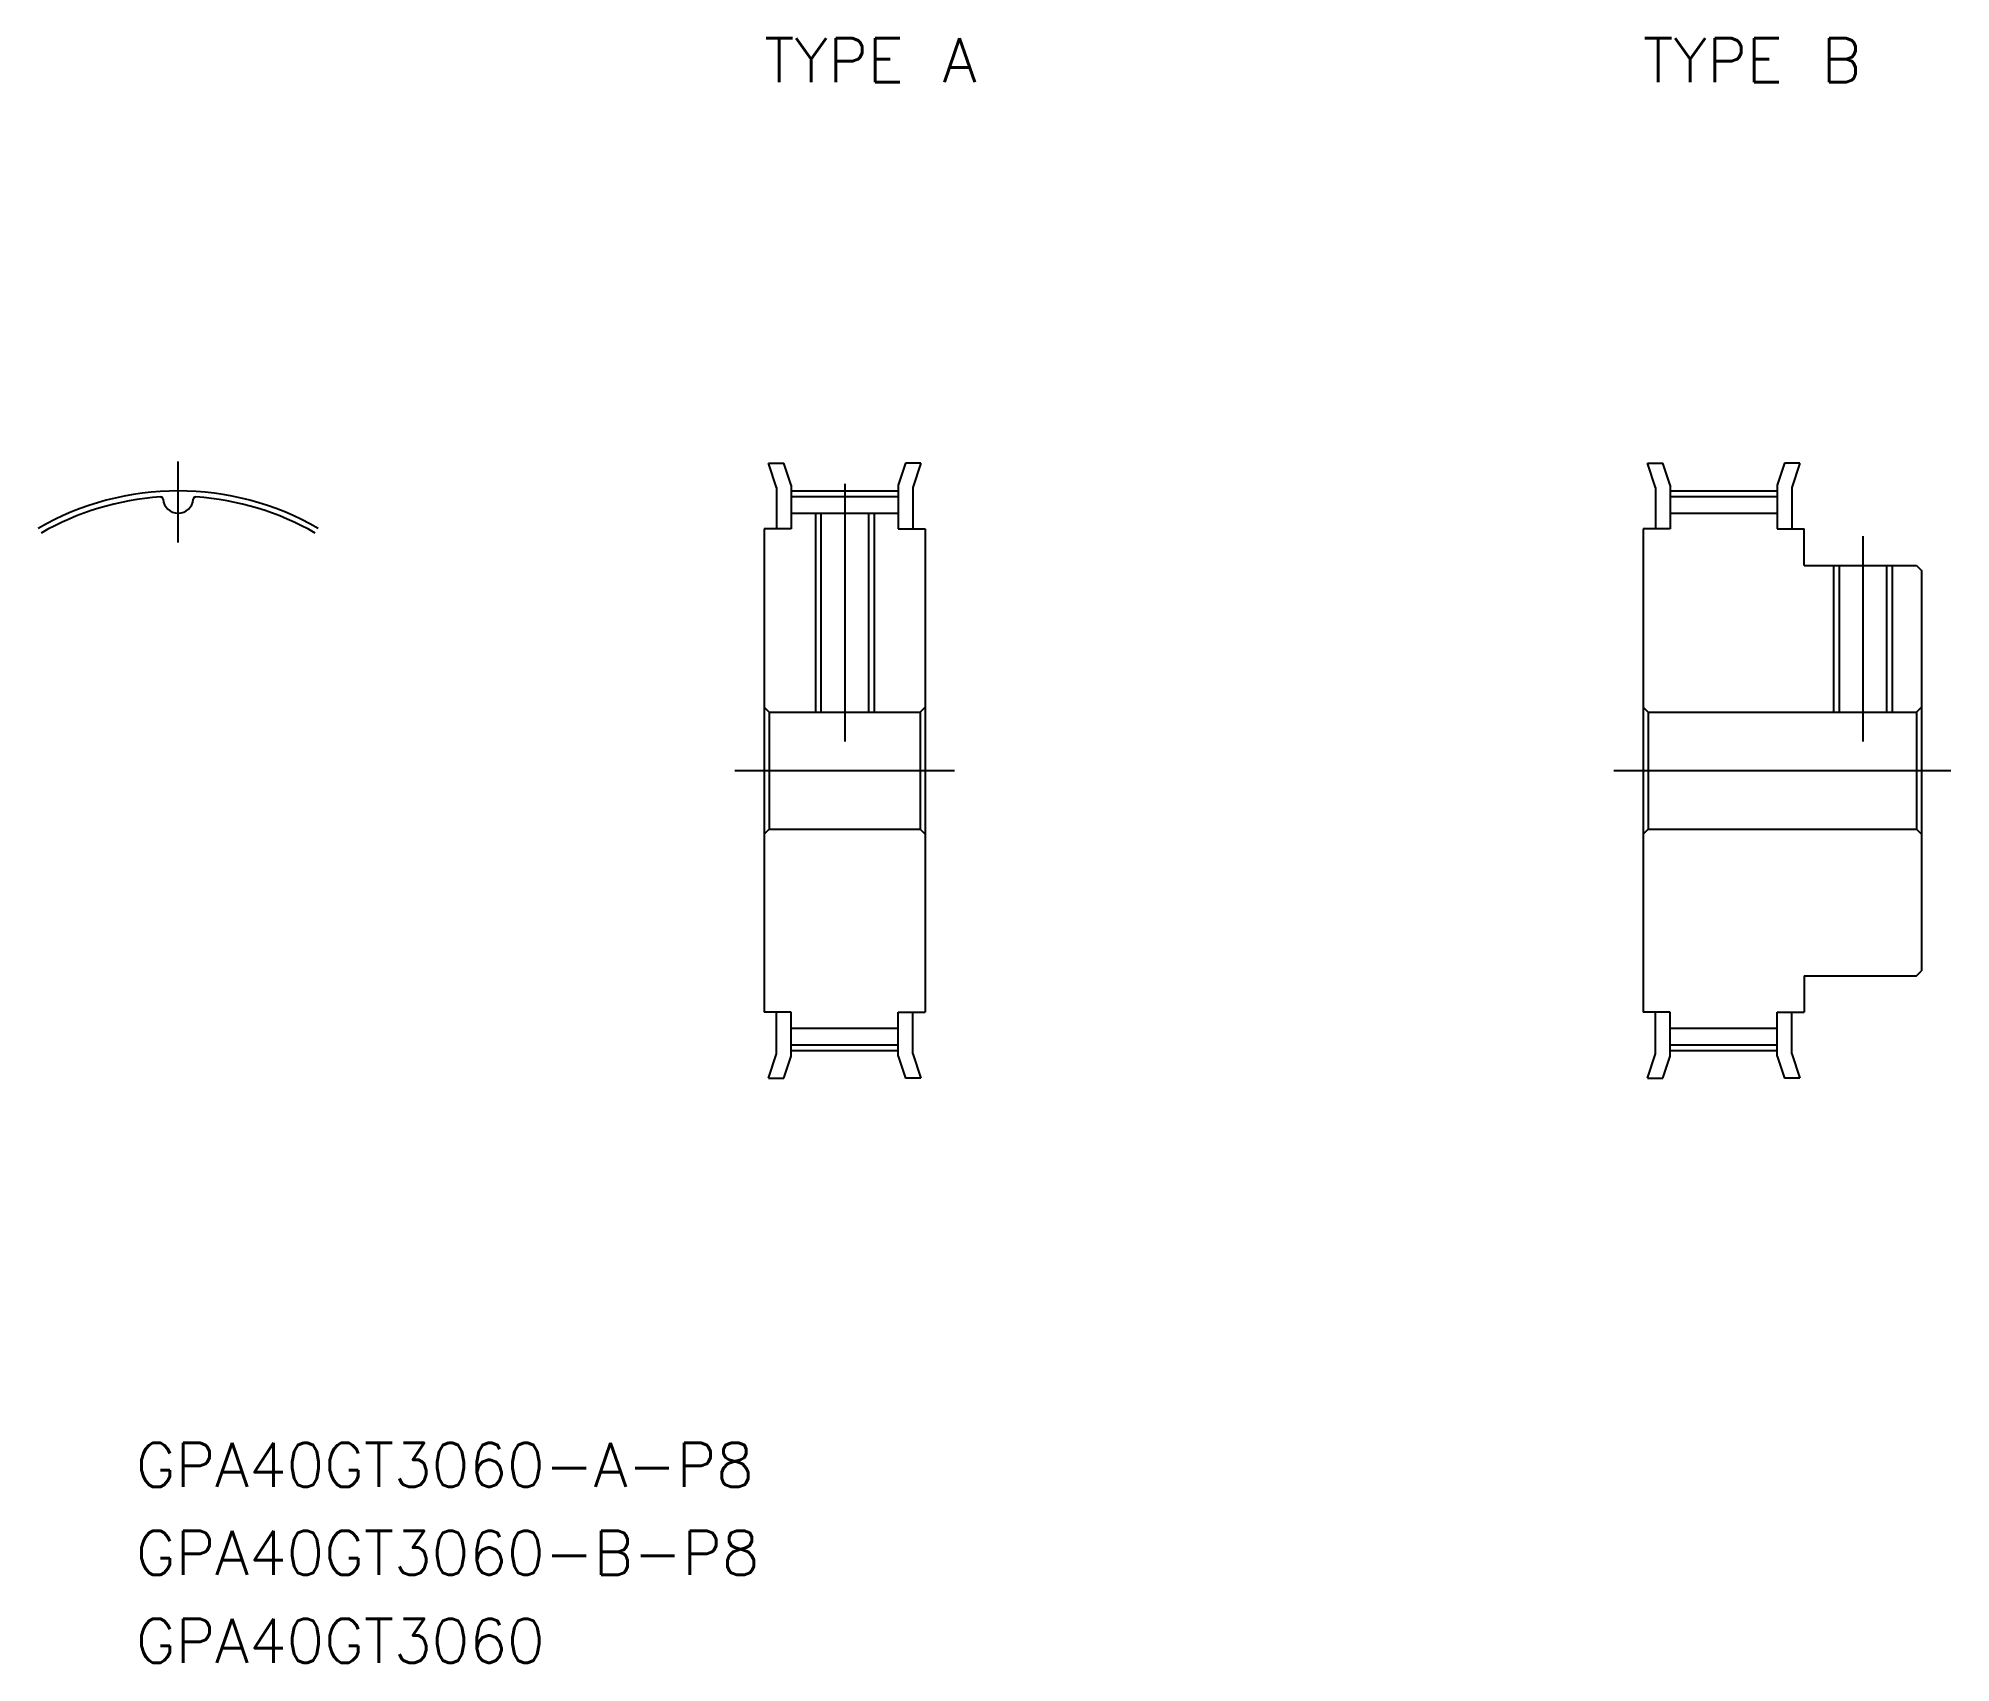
# Model space of a CAD drawing. Extents: x -10 to 121, y -61 to 50.
import ezdxf

# ---------------------------------------------------------------- set-up
doc = ezdxf.new("R2010")
doc.units = 0
doc.linetypes.add('CENTER', pattern=[50.8, 31.75, -6.35, 6.35, -6.35])
doc.layers.get('0').update_dxf_attribs({"linetype": 'CONTINUOUS'})
doc.layers.add('CENTER', color=1, linetype='CONTINUOUS')
doc.styles.get("Standard").update_dxf_attribs({"font": 'txt.shx', "height": 3, "bigfont": 'bigfont.shx'})

msp = doc.modelspace()

# ---------------------------------------------------------------- linework, layer by layer
at = {"color": 7, "linetype": 'CONTINUOUS'}
for p, q in [((40.3, 21), (41.35, 21)), ((40.85, 19.34), (40.3, 21)), ((41.85, 19.5), (41.35, 21)), ((49.65, 21), (49.15, 19.5)), ((50.7, 21), (49.65, 21)), ((50.7, 21), (50.15, 19.34)), ((100.85, 19.34), (100.3, 21)), ((100.3, 21), (101.35, 21)), ((101.85, 19.5), (101.35, 21)), ((109.65, 21), (109.15, 19.5)), ((110.7, 21), (109.65, 21)), ((110.7, 21), (110.15, 19.34)), ((40.85, 19.34), (40.85, 16.5)), ((41.85, 19.5), (41.85, 16.5)), ((41.85, 18.72), (49.15, 18.72)), ((49.15, 19.5), (49.15, 16.5)), ((50.15, 19.34), (50.15, 16.5)), ((100.85, 19.34), (100.85, 16.5)), ((101.85, 19.5), (101.85, 16.5)), ((101.85, 18.72), (109.15, 18.72)), ((109.15, 19.5), (109.15, 16.5)), ((110.15, 19.34), (110.15, 16.5)), ((41.85, 17.58), (49.15, 17.58)), ((43.88, 17.58), (43.88, 4)), ((47.12, 17.58), (47.12, 4)), ((101.85, 17.58), (109.15, 17.58)), ((40, 16.5), (40, -16.5)), ((41.85, 16.5), (40, 16.5)), ((49.15, 16.5), (51, 16.5)), ((51, 16.5), (51, -16.5)), ((100, 16.5), (100, -16.5)), ((101.85, 16.5), (100, 16.5)), ((109.15, 16.5), (111, 16.5)), ((111, 14), (111, 16.5)), ((111, 14), (118.66, 14)), ((113.38, 14), (113.38, 4)), ((116.62, 14), (116.62, 4)), ((118.66, 14), (119, 13.66)), ((119, 13.66), (119, -13.66)), ((40, 4.34), (40.34, 4)), ((40.34, 4), (50.66, 4)), ((40.34, 4), (40.34, -4)), ((51, 4.34), (50.66, 4)), ((50.66, 4), (50.66, -4)), ((100, 4.34), (100.34, 4)), ((100.34, 4), (118.66, 4)), ((100.34, 4), (100.34, -4)), ((119, 4.34), (118.66, 4)), ((118.66, 4), (118.66, -4)), ((40, -4.34), (40.34, -4)), ((40.34, -4), (50.66, -4)), ((51, -4.34), (50.66, -4)), ((100, -4.34), (100.34, -4)), ((100.34, -4), (118.66, -4)), ((119, -4.34), (118.66, -4)), ((111, -14), (118.66, -14)), ((111, -14), (111, -16.5)), ((118.66, -14), (119, -13.66)), ((41.85, -16.5), (40, -16.5)), ((40.85, -19.34), (40.85, -16.5)), ((41.85, -19.5), (41.85, -16.5)), ((49.15, -19.5), (49.15, -16.5)), ((49.15, -16.5), (51, -16.5)), ((50.15, -19.34), (50.15, -16.5)), ((101.85, -16.5), (100, -16.5)), ((100.85, -19.34), (100.85, -16.5)), ((101.85, -19.5), (101.85, -16.5)), ((109.15, -16.5), (111, -16.5)), ((109.15, -19.5), (109.15, -16.5)), ((110.15, -19.34), (110.15, -16.5)), ((41.85, -17.58), (49.15, -17.58)), ((101.85, -17.58), (109.15, -17.58)), ((40.3, -21), (40.85, -19.34)), ((41.35, -21), (41.85, -19.5)), ((41.85, -18.72), (49.15, -18.72)), ((49.15, -19.5), (49.65, -21)), ((50.15, -19.34), (50.7, -21)), ((100.3, -21), (100.85, -19.34)), ((101.35, -21), (101.85, -19.5)), ((101.85, -18.72), (109.15, -18.72)), ((109.15, -19.5), (109.65, -21)), ((110.15, -19.34), (110.7, -21)), ((40.3, -21), (41.35, -21)), ((50.7, -21), (49.65, -21)), ((100.3, -21), (101.35, -21)), ((110.7, -21), (109.65, -21))]:
    msp.add_line(p, q, dxfattribs=at)
at = {"color": 3, "linetype": 'CONTINUOUS'}
for p, q in [((43.5, 17.58), (43.5, 4)), ((47.5, 17.58), (47.5, 4)), ((113, 14), (113, 4)), ((117, 14), (117, 4))]:
    msp.add_line(p, q, dxfattribs=at)
at = {"color": 7, "linetype": 'CONTINUOUS'}
for centre, radius, start, end in [((0, 0), 18.72, 93.6882, 120), ((-1.19, 18.51), 0.171, 4.5721, 93.6882), ((0, 18.61), 1.03, 184.5721, 355.4279), ((1.19, 18.51), 0.171, 86.3118, 175.4279), ((0, 0), 18.72, 60, 86.3118)]:
    msp.add_arc(centre, radius, start, end, dxfattribs=at)
at = {"layer": 'CENTER', "color": 1, "linetype": 'CENTER'}
for p, q in [((0, 15.58), (0, 21.1)), ((41.85, 19.1), (49.15, 19.1)), ((45.5, 19.58), (45.5, 2)), ((101.85, 19.1), (109.15, 19.1)), ((115, 16), (115, 2)), ((38, 0), (53, 0)), ((98, 0), (121, 0)), ((41.85, -19.1), (49.15, -19.1)), ((101.85, -19.1), (109.15, -19.1))]:
    msp.add_line(p, q, dxfattribs=at)
msp.add_arc((0, 0), 19.1, 60, 120, dxfattribs=at)

# ---------------------------------------------------------------- texts
at = {"color": 7, "linetype": 'CONTINUOUS'}
for s, p in [('TYPE A', (40, 47)), ('TYPE B', (100, 47)), ('GPA40GT3060-A-P8', (-2.88, -48.9)), ('GPA40GT3060-B-P8', (-2.88, -54.9)), ('GPA40GT3060', (-2.88, -60.9))]:
    msp.add_text(s, height=3, dxfattribs=at).set_placement(p)

doc.saveas('drawing.dxf')
